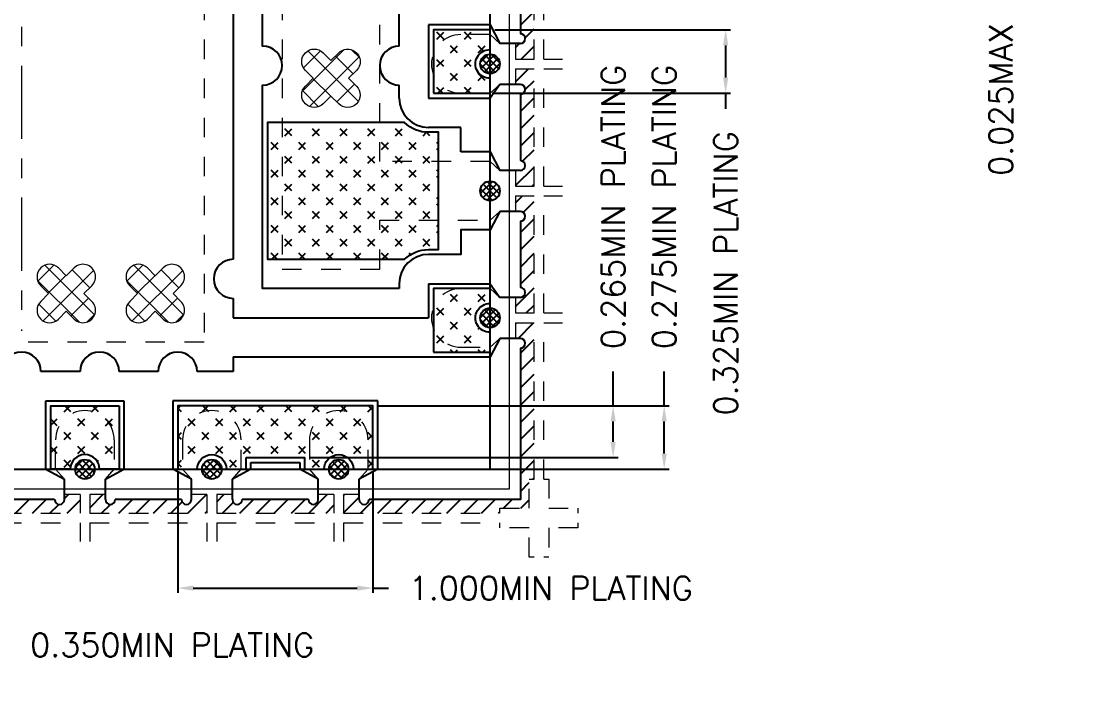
# Model space of a CAD drawing. Extents: x 2788.3 to 2798.8, y -68.6 to -55.6.
# Drawn here: x 2793.29 to 2798.79, y -63.52 to -60.02 of the extents above; entities that cross this region are included whole.
import ezdxf

# ---------------------------------------------------------------- set-up
doc = ezdxf.new("R2010")
doc.units = 0
doc.header["$LTSCALE"] = 5
doc.header["$MEASUREMENT"] = 0
doc.header["$PDMODE"] = 3
for name, pattern in [('CENTER', [2, 1.25, -0.25, 0.25, -0.25]), ('HIDDEN', [0.375, 0.25, -0.125]), ('HIDDEN2', [4.7625, 3.175, -1.5875])]:
    doc.linetypes.add(name, pattern=pattern)
doc.layers.get('0').update_dxf_attribs({"linetype": 'CONTINUOUS'})
doc.layers.get('Defpoints').update_dxf_attribs({"linetype": 'CONTINUOUS'})
for name, color, linetype in [('1D', 4, 'CONTINUOUS'), ('DIM', 4, 'CONTINUOUS'), ('ETCH', 4, 'CONTINUOUS'), ('PKG', 2, 'CONTINUOUS'), ('PLATING', 3, 'CONTINUOUS'), ('TOP-Half-E', 6, 'CONTINUOUS'), ('中心线', 1, 'CENTER')]:
    doc.layers.add(name, color=color, linetype=linetype)
doc.styles.get("Standard").update_dxf_attribs({"font": 'romans.shx', "bigfont": 'bigfont.shx'})
doc.dimstyles.new('ISO-25', dxfattribs={"dimtxt": 0.13, "dimasz": 0.12, "dimexe": 0.025, "dimexo": 0.025, "dimgap": 0.025, "dimtad": 1, "dimdsep": 46, "dimtxsty": 'STANDARD', "dimcen": 2.5, "dimadec": 0, "dimazin": 0, "dimtfac": 1, "dimtmove": 0, "dimatfit": 3, "dimfxl": 1, "dimtfill": 1, "dimarcsym": 0})
pattern_1 = [(45, (2620.6237, -39.60072), (-0.07071068, 0.07071068), [0.05, -0.05]), (135, (2620.65905, -39.60072), (-0.07071068, -0.07071068), [0.05, -0.05])]

# ---------------------------------------------------------------- blocks, each defined once
blk = doc.blocks.new('*D12')
at = {"layer": 'Defpoints', "color": 0, "transparency": 16777216}
for p in [(2793.2934, -59.9095), (2791.1584, -61.1845), (2791.1584, -63.1588)]:
    blk.add_point(p, dxfattribs=at)
at = {"layer": 'DIM', "color": 0, "lineweight": -2, "transparency": 16777216}
blk.add_line((2791.1584, -61.2095), (2791.1584, -63.1588), dxfattribs=at)
at = {"layer": 'DIM', "color": 0, "lineweight": 0, "transparency": 16777216, "insert": (2791.1584, -63.7781), "char_height": 0.12, "attachment_point": 5, "rotation": 90, "bg_fill": 3, "box_fill_scale": 1.25, "bg_fill_color": 257, "bg_fill_transparency": 0}
blk.add_mtext('\\A1;2.135%%p0.025\\P\\Fromans.shx,bigfont.shx;PLATING LINE', dxfattribs=at)
blk = doc.blocks.new('*D15')
at = {"layer": 'Defpoints', "color": 0, "transparency": 16777216}
for p in [(2794.0934, -62.2944), (2795.0934, -62.2944), (2795.0934, -62.918)]:
    blk.add_point(p, dxfattribs=at)
at = {"layer": 'DIM', "color": 0, "lineweight": -2, "transparency": 16777216}
for p, q in [((2794.0934, -62.3194), (2794.0934, -62.943)), ((2795.0934, -62.3194), (2795.0934, -62.943)), ((2794.1734, -62.918), (2795.0134, -62.918)), ((2795.0934, -62.918), (2795.1734, -62.918))]:
    blk.add_line(p, q, dxfattribs=at)
at = {"layer": 'DIM', "color": 0, "transparency": 16777216}
for points in [[(2794.1734, -62.9047), (2794.1734, -62.9314), (2794.0934, -62.918)], [(2795.0134, -62.9314), (2795.0134, -62.9047), (2795.0934, -62.918)]]:
    blk.add_solid(points, dxfattribs=at)
at = {"layer": 'DIM', "color": 0, "lineweight": 0, "transparency": 16777216, "insert": (2796.0041, -62.918), "char_height": 0.12, "attachment_point": 5, "bg_fill": 3, "box_fill_scale": 1.25, "bg_fill_color": 257, "bg_fill_transparency": 0}
blk.add_mtext('1.000MIN PLATING', dxfattribs=at)
blk = doc.blocks.new('*D16')
at = {"layer": 'Defpoints', "color": 0, "transparency": 16777216}
for p in [(2795.0934, -61.9845), (2796.585, -61.9845), (2795.0934, -62.3095)]:
    blk.add_point(p, dxfattribs=at)
at = {"layer": 'DIM', "color": 0, "lineweight": -2, "transparency": 16777216}
for p, q in [((2796.585, -61.9845), (2796.585, -61.8094)), ((2795.1184, -61.9845), (2796.61, -61.9845)), ((2796.585, -62.2295), (2796.585, -62.0645)), ((2795.1184, -62.3095), (2796.61, -62.3095))]:
    blk.add_line(p, q, dxfattribs=at)
at = {"layer": 'DIM', "color": 0, "transparency": 16777216}
for points in [[(2796.5983, -62.0645), (2796.5717, -62.0645), (2796.585, -61.9845)], [(2796.5717, -62.2295), (2796.5983, -62.2295), (2796.585, -62.3095)]]:
    blk.add_solid(points, dxfattribs=at)
at = {"layer": 'DIM', "color": 0, "lineweight": 0, "transparency": 16777216, "insert": (2796.585, -60.9673), "char_height": 0.12, "attachment_point": 5, "rotation": 90, "bg_fill": 3, "box_fill_scale": 1.25, "bg_fill_color": 257, "bg_fill_transparency": 0}
blk.add_mtext('0.275MIN PLATING', dxfattribs=at)
blk = doc.blocks.new('*D17')
at = {"layer": 'Defpoints', "color": 0, "transparency": 16777216}
for p in [(2795.0934, -61.9845), (2796.3235, -61.9845), (2794.7434, -62.2495)]:
    blk.add_point(p, dxfattribs=at)
at = {"layer": 'DIM', "color": 0, "lineweight": -2, "transparency": 16777216}
for p, q in [((2796.3235, -61.9845), (2796.3235, -61.8087)), ((2795.1184, -61.9845), (2796.3485, -61.9845)), ((2796.3235, -62.1695), (2796.3235, -62.0645)), ((2794.7684, -62.2495), (2796.3485, -62.2495))]:
    blk.add_line(p, q, dxfattribs=at)
at = {"layer": 'DIM', "color": 0, "transparency": 16777216}
for points in [[(2796.3369, -62.0645), (2796.3102, -62.0645), (2796.3235, -61.9845)], [(2796.3102, -62.1695), (2796.3369, -62.1695), (2796.3235, -62.2495)]]:
    blk.add_solid(points, dxfattribs=at)
at = {"layer": 'DIM', "color": 0, "lineweight": 0, "transparency": 16777216, "insert": (2796.3235, -60.9665), "char_height": 0.12, "attachment_point": 5, "rotation": 90, "bg_fill": 3, "box_fill_scale": 1.25, "bg_fill_color": 257, "bg_fill_transparency": 0}
blk.add_mtext('0.265MIN PLATING', dxfattribs=at)
blk = doc.blocks.new('*D18')
at = {"layer": 'Defpoints', "color": 0, "transparency": 16777216}
for p in [(2792.7934, -62.2944), (2793.1434, -62.3095), (2793.1434, -63.2092)]:
    blk.add_point(p, dxfattribs=at)
at = {"layer": 'DIM', "color": 0, "lineweight": -2, "transparency": 16777216}
for p, q in [((2792.7934, -62.3194), (2792.7934, -63.2342)), ((2793.1434, -62.3345), (2793.1434, -63.2342)), ((2792.8734, -63.2092), (2793.0634, -63.2092)), ((2793.1434, -63.2092), (2793.2234, -63.2092))]:
    blk.add_line(p, q, dxfattribs=at)
at = {"layer": 'DIM', "color": 0, "transparency": 16777216}
for points in [[(2792.8734, -63.1959), (2792.8734, -63.2225), (2792.7934, -63.2092)], [(2793.0634, -63.2225), (2793.0634, -63.1959), (2793.1434, -63.2092)]]:
    blk.add_solid(points, dxfattribs=at)
at = {"layer": 'DIM', "color": 0, "lineweight": 0, "transparency": 16777216, "insert": (2794.0656, -63.2092), "char_height": 0.12, "attachment_point": 5, "bg_fill": 3, "box_fill_scale": 1.25, "bg_fill_color": 257, "bg_fill_transparency": 0}
blk.add_mtext('0.350MIN PLATING', dxfattribs=at)
blk = doc.blocks.new('*D23')
at = {"layer": 'Defpoints', "color": 0, "transparency": 16777216}
for p in [(2795.6934, -60.0595), (2795.6783, -60.3845), (2796.8998, -60.3845)]:
    blk.add_point(p, dxfattribs=at)
at = {"layer": 'DIM', "color": 0, "lineweight": -2, "transparency": 16777216}
for p, q in [((2795.7184, -60.0595), (2796.9248, -60.0595)), ((2796.8998, -60.1395), (2796.8998, -60.3045)), ((2795.7033, -60.3845), (2796.9248, -60.3845)), ((2796.8998, -60.3845), (2796.8998, -60.4645))]:
    blk.add_line(p, q, dxfattribs=at)
at = {"layer": 'DIM', "color": 0, "transparency": 16777216}
for points in [[(2796.9132, -60.1395), (2796.8865, -60.1395), (2796.8998, -60.0595)], [(2796.8865, -60.3045), (2796.9132, -60.3045), (2796.8998, -60.3845)]]:
    blk.add_solid(points, dxfattribs=at)
at = {"layer": 'DIM', "color": 0, "lineweight": 0, "transparency": 16777216, "insert": (2796.8998, -61.3066), "char_height": 0.12, "attachment_point": 5, "rotation": 90, "bg_fill": 3, "box_fill_scale": 1.25, "bg_fill_color": 257, "bg_fill_transparency": 0}
blk.add_mtext('0.325MIN PLATING', dxfattribs=at)
blk = doc.blocks.new('*D25')
at = {"layer": 'Defpoints', "color": 0, "transparency": 16777216}
for p in [(2795.0155, -57.8345), (2795.0263, -57.8595), (2798.3094, -57.8595)]:
    blk.add_point(p, dxfattribs=at)
at = {"layer": 'DIM', "color": 0, "lineweight": -2, "transparency": 16777216}
for p, q in [((2798.3094, -57.7545), (2798.3094, -57.6745)), ((2795.0405, -57.8345), (2798.3344, -57.8345)), ((2795.0513, -57.8595), (2798.3344, -57.8595)), ((2798.3094, -57.8345), (2798.3094, -57.8595)), ((2798.3094, -57.9395), (2798.3094, -58.0195))]:
    blk.add_line(p, q, dxfattribs=at)
at = {"layer": 'DIM', "color": 0, "transparency": 16777216}
for points in [[(2798.2961, -57.7545), (2798.3228, -57.7545), (2798.3094, -57.8345)], [(2798.3228, -57.9395), (2798.2961, -57.9395), (2798.3094, -57.8595)]]:
    blk.add_solid(points, dxfattribs=at)
at = {"layer": 'DIM', "color": 0, "lineweight": 0, "transparency": 16777216, "insert": (2798.3094, -59.5273), "char_height": 0.12, "attachment_point": 5, "rotation": 90, "bg_fill": 3, "box_fill_scale": 1.25, "bg_fill_color": 257, "bg_fill_transparency": 0}
blk.add_mtext('0.025MAX LACK AG IS ALLOWED', dxfattribs=at)

msp = doc.modelspace()

# ---------------------------------------------------------------- hatches: boundary and pattern name
at = {"layer": 'ETCH'}
h = msp.add_hatch(dxfattribs=at)
h.set_pattern_fill('ANSI31', color=256, scale=0.5, angle=180)
h.set_pattern_definition([(225, (164.17485, -96.09795), (0.0441941738, -0.0441941738), [])])
h.paths.add_polyline_path([(2790.6684, -58.2595), (2790.6684, -57.4595), (2790.6934, -57.4595), (2790.6934, -57.3095), (2790.8434, -57.3095), (2790.8434, -57.2845), (2791.6434, -57.2845), (2791.6434, -57.3795), (2791.5634, -57.3795), (2791.5634, -57.3545, 1), (2791.5134, -57.3545), (2791.1734, -57.3545), (2791.1734, -57.4095), (2790.9734, -57.4095), (2790.9734, -57.3545), (2790.7384, -57.3545), (2790.7384, -57.5895), (2790.7934, -57.5895), (2790.7934, -57.7895), (2790.7384, -57.7895), (2790.7384, -58.1295, 1), (2790.7384, -58.1795), (2790.7634, -58.1795), (2790.7634, -58.2595)])
h.paths.add_polyline_path([(2794.9434, -57.2845), (2795.7434, -57.2845), (2795.7434, -57.3095), (2795.8934, -57.3095), (2795.8934, -57.4595), (2795.9184, -57.4595), (2795.9184, -58.2595), (2795.8234, -58.2595), (2795.8234, -58.1795), (2795.8484, -58.1795, 1), (2795.8484, -58.1295), (2795.8484, -57.7895), (2795.7934, -57.7895), (2795.7934, -57.5895), (2795.8484, -57.5895), (2795.8484, -57.3545), (2795.6134, -57.3545), (2795.6134, -57.4095), (2795.4134, -57.4095), (2795.4134, -57.3545), (2795.0734, -57.3545, 1), (2795.0234, -57.3545), (2795.0234, -57.3795), (2794.9434, -57.3795)])
h.paths.add_polyline_path([(2794.9434, -62.4395), (2794.9434, -62.5345), (2795.7434, -62.5345), (2795.7434, -62.5095), (2795.8934, -62.5095), (2795.8934, -62.3595), (2795.9184, -62.3595), (2795.9184, -61.5595), (2795.8234, -61.5595), (2795.8234, -61.6395), (2795.8484, -61.6395, -1), (2795.8484, -61.6895), (2795.8484, -62.4645), (2795.0734, -62.4645, -1), (2795.0234, -62.4645), (2795.0234, -62.4395)])
h.paths.add_polyline_path([(2790.6684, -62.3595), (2790.6684, -61.5595), (2790.7634, -61.5595), (2790.7634, -61.6395), (2790.7384, -61.6395, 1), (2790.7384, -61.6895), (2790.7384, -62.4645), (2791.5134, -62.4645, 1), (2791.5634, -62.4645), (2791.5634, -62.4395), (2791.6434, -62.4395), (2791.6434, -62.5345), (2790.8434, -62.5345), (2790.8434, -62.5095), (2790.6934, -62.5095), (2790.6934, -62.3595)])
h.paths.add_polyline_path([(2791.6934, -57.2845), (2791.6934, -57.3795), (2791.7734, -57.3795), (2791.7734, -57.3545, -1), (2791.8234, -57.3545), (2792.1634, -57.3545, -1), (2792.2134, -57.3545), (2792.2134, -57.3795), (2792.2934, -57.3795), (2792.2934, -57.2845)])
h.paths.add_polyline_path([(2792.3434, -57.2845), (2792.3434, -57.3795), (2792.4234, -57.3795), (2792.4234, -57.3545, -1), (2792.4734, -57.3545), (2792.8134, -57.3545, -1), (2792.8634, -57.3545), (2792.8634, -57.3795), (2792.9434, -57.3795), (2792.9434, -57.2845)])
h.paths.add_polyline_path([(2792.9934, -57.2845), (2792.9934, -57.3795), (2793.0734, -57.3795), (2793.0734, -57.3545, -1), (2793.1234, -57.3545), (2793.4634, -57.3545, -1), (2793.5134, -57.3545), (2793.5134, -57.3795), (2793.5934, -57.3795), (2793.5934, -57.2845)])
h.paths.add_polyline_path([(2794.2934, -57.2845), (2794.2934, -57.3795), (2794.3734, -57.3795), (2794.3734, -57.3545, -1), (2794.4234, -57.3545), (2794.7634, -57.3545, -1), (2794.8134, -57.3545), (2794.8134, -57.3795), (2794.8934, -57.3795), (2794.8934, -57.2845)])
h.paths.add_polyline_path([(2795.8484, -58.3895, -1), (2795.8484, -58.4395), (2795.8484, -58.7795, -1), (2795.8484, -58.8295), (2795.8234, -58.8295), (2795.8234, -58.9095), (2795.9184, -58.9095), (2795.9184, -58.3095), (2795.8234, -58.3095), (2795.8234, -58.3895)])
h.paths.add_polyline_path([(2795.8484, -59.6895, -1), (2795.8484, -59.7395), (2795.8484, -60.0795, -1), (2795.8484, -60.1295), (2795.8234, -60.1295), (2795.8234, -60.2095), (2795.9184, -60.2095), (2795.9184, -59.6095), (2795.8234, -59.6095), (2795.8234, -59.6895)])
h.paths.add_polyline_path([(2795.8484, -60.9895, -1), (2795.8484, -61.0395), (2795.8484, -61.3795, -1), (2795.8484, -61.4295), (2795.8234, -61.4295), (2795.8234, -61.5095), (2795.9184, -61.5095), (2795.9184, -60.9095), (2795.8234, -60.9095), (2795.8234, -60.9895)])
h.paths.add_polyline_path([(2794.2934, -62.4395), (2794.2934, -62.5345), (2794.8934, -62.5345), (2794.8934, -62.4395), (2794.8134, -62.4395), (2794.8134, -62.4645, -1), (2794.7634, -62.4645), (2794.4234, -62.4645, -1), (2794.3734, -62.4645), (2794.3734, -62.4395)])
h.paths.add_polyline_path([(2792.9934, -62.4395), (2792.9934, -62.5345), (2793.5934, -62.5345), (2793.5934, -62.4395), (2793.5134, -62.4395), (2793.5134, -62.4645, -1), (2793.4634, -62.4645), (2793.1234, -62.4645, -1), (2793.0734, -62.4645), (2793.0734, -62.4395)])
h.paths.add_polyline_path([(2791.6934, -62.4395), (2791.6934, -62.5345), (2792.2934, -62.5345), (2792.2934, -62.4395), (2792.2134, -62.4395), (2792.2134, -62.4645, -1), (2792.1634, -62.4645), (2791.8234, -62.4645, -1), (2791.7734, -62.4645), (2791.7734, -62.4395)])
h.paths.add_polyline_path([(2790.6684, -61.5095), (2790.6684, -60.9095), (2790.7634, -60.9095), (2790.7634, -60.9895), (2790.7384, -60.9895, 1), (2790.7384, -61.0395), (2790.7384, -61.3795, 1), (2790.7384, -61.4295), (2790.7634, -61.4295), (2790.7634, -61.5095)])
h.paths.add_polyline_path([(2793.6434, -57.2845), (2793.6434, -57.3795), (2793.7234, -57.3795), (2793.7234, -57.3545, -1), (2793.7734, -57.3545), (2794.1134, -57.3545, -1), (2794.1634, -57.3545), (2794.1634, -57.3795), (2794.2434, -57.3795), (2794.2434, -57.2845)])
h.paths.add_polyline_path([(2795.8484, -59.0395, -1), (2795.8484, -59.0895), (2795.8484, -59.4295, -1), (2795.8484, -59.4795), (2795.8234, -59.4795), (2795.8234, -59.5595), (2795.9184, -59.5595), (2795.9184, -58.9595), (2795.8234, -58.9595), (2795.8234, -59.0395)])
h.paths.add_polyline_path([(2795.8484, -60.3395, -1), (2795.8484, -60.3895), (2795.8484, -60.7295, -1), (2795.8484, -60.7795), (2795.8234, -60.7795), (2795.8234, -60.8595), (2795.9184, -60.8595), (2795.9184, -60.2595), (2795.8234, -60.2595), (2795.8234, -60.3395)])
h.paths.add_polyline_path([(2793.6434, -62.4395), (2793.6434, -62.5345), (2794.2434, -62.5345), (2794.2434, -62.4395), (2794.1634, -62.4395), (2794.1634, -62.4645, -1), (2794.1134, -62.4645), (2793.7734, -62.4645, -1), (2793.7234, -62.4645), (2793.7234, -62.4395)])
h.paths.add_polyline_path([(2792.3434, -62.4395), (2792.3434, -62.5345), (2792.9434, -62.5345), (2792.9434, -62.4395), (2792.8634, -62.4395), (2792.8634, -62.4645, -1), (2792.8134, -62.4645), (2792.4734, -62.4645, -1), (2792.4234, -62.4645), (2792.4234, -62.4395)])
h.paths.add_polyline_path([(2790.6684, -60.8595), (2790.6684, -60.2595), (2790.7634, -60.2595), (2790.7634, -60.3395), (2790.7384, -60.3395, 1), (2790.7384, -60.3895), (2790.7384, -60.7295, 1), (2790.7384, -60.7795), (2790.7634, -60.7795), (2790.7634, -60.8595)])
h.paths.add_polyline_path([(2790.6684, -60.2095), (2790.6684, -59.6095), (2790.7634, -59.6095), (2790.7634, -59.6895), (2790.7384, -59.6895, 1), (2790.7384, -59.7395), (2790.7384, -60.0795, 1), (2790.7384, -60.1295), (2790.7634, -60.1295), (2790.7634, -60.2095)])
h.paths.add_polyline_path([(2790.6684, -59.5595), (2790.6684, -58.9595), (2790.7634, -58.9595), (2790.7634, -59.0395), (2790.7384, -59.0395, 1), (2790.7384, -59.0895), (2790.7384, -59.4295, 1), (2790.7384, -59.4795), (2790.7634, -59.4795), (2790.7634, -59.5595)])
h.paths.add_polyline_path([(2790.6684, -58.9095), (2790.6684, -58.3095), (2790.7634, -58.3095), (2790.7634, -58.3895), (2790.7384, -58.3895, 1), (2790.7384, -58.4395), (2790.7384, -58.7795, 1), (2790.7384, -58.8295), (2790.7634, -58.8295), (2790.7634, -58.9095)])
at = {"layer": 'PLATING', "lineweight": -3}
h = msp.add_hatch(dxfattribs=at)
h.set_pattern_fill('CROSS', color=3, scale=0.1)
h.set_pattern_definition(pattern_1)
h.paths.add_polyline_path([(2794.0934, -61.9845), (2794.0934, -62.3095), (2794.1949, -62.3095, -1.020052), (2794.3419, -62.3095), (2794.4434, -62.3095), (2794.4434, -62.2495), (2794.7434, -62.2495), (2794.7426, -62.3095), (2794.8442, -62.3095, -1.014677), (2794.9919, -62.3095), (2795.0934, -62.3095), (2795.0934, -61.9845)])
h.paths.add_polyline_path([(2791.4926, -62.3095), (2791.4934, -61.9845), (2792.4934, -61.9845), (2792.4934, -62.3095), (2792.3919, -62.3095, 1.020052), (2792.2449, -62.3095), (2792.1434, -62.3095), (2792.1434, -62.2495), (2791.8434, -62.2495), (2791.8434, -62.3095), (2791.7419, -62.3095, 1.015231), (2791.5942, -62.3095)])
h.paths.add_polyline_path([(2795.4034, -58.7595), (2795.4034, -59.7595), (2795.6934, -59.7595), (2795.6934, -59.6579, -1.020052), (2795.6934, -59.511), (2795.6934, -59.4095), (2795.6334, -59.4095), (2795.6334, -59.1095), (2795.6934, -59.1095), (2795.6934, -59.0079, -1.020052), (2795.6934, -58.861), (2795.6934, -58.7595)])
h.paths.add_polyline_path([(2790.8934, -59.511, -1.020052), (2790.8934, -59.6579), (2790.8934, -59.7595), (2790.9534, -59.7595), (2790.9534, -60.0595), (2790.8934, -60.0595), (2790.8934, -60.161, -1.020052), (2790.8934, -60.3079), (2790.8934, -60.3845), (2791.1834, -60.3845), (2791.1834, -59.4095), (2790.8934, -59.4095)])
h.paths.add_polyline_path([(2791.4934, -57.5095), (2791.4934, -57.7517), (2791.5714, -57.8345), (2791.8434, -57.8345), (2791.8434, -57.5095), (2791.7419, -57.5095, -1.020052), (2791.5949, -57.5095)])
h.paths.add_polyline_path([(2792.1434, -57.5095), (2792.1434, -57.8345), (2792.4934, -57.8345), (2792.4934, -57.5095), (2792.3919, -57.5095, -1.020052), (2792.2449, -57.5095)])
h.paths.add_polyline_path([(2794.7434, -57.8345), (2794.7434, -57.5095), (2794.8449, -57.5095, 1.020052), (2794.9919, -57.5095), (2795.0934, -57.5095), (2795.0934, -57.7517), (2795.0155, -57.8345)])
h.paths.add_polyline_path([(2792.7934, -57.5095), (2792.7934, -57.8345), (2793.1434, -57.8345), (2793.1434, -57.5095), (2793.0419, -57.5095, -1.020052), (2792.8949, -57.5095)])
h.paths.add_polyline_path([(2793.4434, -57.5095), (2793.4434, -57.8345), (2793.7934, -57.8345), (2793.7934, -57.5095), (2793.6919, -57.5095, -1.020052), (2793.5449, -57.5095)])
h.paths.add_polyline_path([(2794.0934, -57.5095), (2794.0934, -57.8345), (2794.4434, -57.8345), (2794.4434, -57.5095), (2794.3419, -57.5095, -1.020052), (2794.1949, -57.5095)])
h.paths.add_polyline_path([(2793.4426, -62.3095), (2793.4434, -61.9845), (2793.7934, -61.9845), (2793.7942, -62.3095), (2793.6926, -62.3095, 1.009905), (2793.5442, -62.3095)])
h.paths.add_polyline_path([(2792.7926, -62.3095), (2792.7934, -61.9845), (2793.1434, -61.9845), (2793.1434, -62.3095), (2793.0419, -62.3095, 1.014677), (2792.8942, -62.3095)])
h.paths.add_polyline_path([(2795.4034, -58.2248), (2795.4034, -58.4595), (2795.6934, -58.4595), (2795.6934, -58.3579, -1.020052), (2795.6934, -58.211), (2795.6934, -58.1095), (2795.512, -58.1095)])
h.paths.add_polyline_path([(2790.8934, -58.861, -1.020052), (2790.8934, -59.0079), (2790.8934, -59.1095), (2791.1834, -59.1095), (2791.1834, -58.7595), (2790.8934, -58.7595)])
h.paths.add_polyline_path([(2790.8934, -58.211, -1.020052), (2790.8934, -58.3579), (2790.8934, -58.4595), (2791.1834, -58.4595), (2791.1834, -58.2248), (2791.0748, -58.1095), (2790.8934, -58.1095)])
h.paths.add_polyline_path([(2795.4034, -61.3845), (2795.4034, -61.7095), (2795.6934, -61.7095), (2795.6934, -61.6079, -1.020052), (2795.6934, -61.461), (2795.6934, -61.3845)])
h.paths.add_polyline_path([(2795.4034, -60.0595), (2795.4034, -60.3845), (2795.6934, -60.3845), (2795.6934, -60.3079, -1.020052), (2795.6934, -60.161), (2795.6934, -60.0595)])
h.paths.add_polyline_path([(2790.8934, -61.461, -1.020052), (2790.8934, -61.6079), (2790.8934, -61.7095), (2791.1834, -61.7095), (2791.1834, -61.3845), (2790.8934, -61.3845)])
h = msp.add_hatch(dxfattribs=at)
h.set_pattern_fill('CROSS', color=3, scale=0.1)
h.set_pattern_definition(pattern_1)
h.paths.add_polyline_path([(2794.5534, -60.5345), (2794.5534, -61.2345), (2795.2559, -61.2345, -0.196262), (2795.3784, -61.1845), (2795.4284, -61.1845), (2795.4284, -60.5845), (2795.3784, -60.5845, -0.196262), (2795.2559, -60.5345)])
h.paths.add_polyline_path([(2791.1584, -61.1845), (2791.1584, -60.5845), (2791.2084, -60.5845, 0.196262), (2791.3309, -60.5345), (2792.0334, -60.5345), (2792.0334, -61.2345), (2791.3309, -61.2345, 0.196262), (2791.2084, -61.1845)])
h.paths.add_polyline_path([(2791.3834, -60.0815), (2791.3834, -59.1815), (2792.0334, -59.1815), (2792.0334, -60.0815)])
h.paths.add_polyline_path([(2794.5534, -58.6511), (2794.5534, -59.5511), (2795.2034, -59.5511), (2795.2034, -58.6511)])
at = {"layer": 'TOP-Half-E', "lineweight": -3}
h = msp.add_hatch(dxfattribs=at)
h.set_pattern_fill('ANSI37', color=6, scale=0.2)
h.set_pattern_definition([(45, (2627.577047, -39.60072), (-0.0176776695, 0.0176776695), []), (135, (2627.577047, -39.60072), (-0.0176776695, -0.0176776695), [])])
h.paths.add_polyline_path([(2791.7184, -57.5095, 1), (2791.6184, -57.5095, 1)])
h.paths.add_polyline_path([(2793.6684, -57.5095, 1), (2793.5684, -57.5095, 1)])
h.paths.add_polyline_path([(2795.7434, -58.2845, 1), (2795.6434, -58.2845, 1)])
h.paths.add_polyline_path([(2793.6684, -57.9595, 1), (2793.5684, -57.9595, 1)])
h.paths.add_polyline_path([(2794.9684, -57.5095, 1), (2794.8684, -57.5095, 1)])
h.paths.add_polyline_path([(2790.9434, -61.5345, 1), (2790.8434, -61.5345, 1)])
h.paths.add_polyline_path([(2792.3684, -57.5095, 1), (2792.2684, -57.5095, 1)])
h.paths.add_polyline_path([(2794.9684, -62.3095, 1), (2794.8684, -62.3095, 1)])
h.paths.add_polyline_path([(2793.6684, -62.3095, 1), (2793.5684, -62.3095, 1)])
h.paths.add_polyline_path([(2792.3684, -62.3095, 1), (2792.2684, -62.3095, 1)])
h.paths.add_polyline_path([(2793.0184, -57.5095, 1), (2792.9184, -57.5095, 1)])
h.paths.add_polyline_path([(2795.7434, -58.9345, 1), (2795.6434, -58.9345, 1)])
h.paths.add_polyline_path([(2793.0184, -62.3095, 1), (2792.9184, -62.3095, 1)])
h.paths.add_polyline_path([(2795.7434, -60.8845, 1), (2795.6434, -60.8845, 1)])
h.paths.add_polyline_path([(2795.7434, -59.5845, 1), (2795.6434, -59.5845, 1)])
h.paths.add_polyline_path([(2791.7184, -62.3095, 1), (2791.6184, -62.3095, 1)])
h.paths.add_polyline_path([(2795.7434, -61.5345, 1), (2795.6434, -61.5345, 1)])
h.paths.add_polyline_path([(2790.9434, -60.2345, 1), (2790.8434, -60.2345, 1)])
h.paths.add_polyline_path([(2794.3184, -57.5095, 1), (2794.2184, -57.5095, 1)])
h.paths.add_polyline_path([(2794.3184, -62.3095, 1), (2794.2184, -62.3095, 1)])
h.paths.add_polyline_path([(2790.9434, -60.8845, 1), (2790.8434, -60.8845, 1)])
h.paths.add_polyline_path([(2790.9434, -58.9345, 1), (2790.8434, -58.9345, 1)])
h.paths.add_polyline_path([(2795.7434, -60.2345, 1), (2795.6434, -60.2345, 1)])
h.paths.add_polyline_path([(2790.9434, -59.5845, 1), (2790.8434, -59.5845, 1)])
h.paths.add_polyline_path([(2790.9434, -58.2845, 1), (2790.8434, -58.2845, 1)])
at = {"layer": 'TOP-Half-E', "lineweight": 5}
h = msp.add_hatch(dxfattribs=at)
h.set_pattern_fill('ANSI37', color=256, scale=0.02565, angle=180)
h.set_pattern_definition([(225, (5349.87782, 1319.44318), (0.0575858924, -0.0575858924), []), (315, (5349.87782, 1319.44318), (0.0575858924, 0.0575858924), [])])
h.paths.add_polyline_path([(2794.7877, -60.308), (2794.7476, -60.2678, -1), (2794.8383, -60.1771), (2794.8784, -60.2173), (2794.9186, -60.1771, -1), (2795.0093, -60.2678), (2794.9691, -60.308), (2795.0093, -60.3481, -1), (2794.9186, -60.4388), (2794.8784, -60.3987), (2794.8383, -60.4388, -1), (2794.7476, -60.3481)])
h = msp.add_hatch(dxfattribs=at)
h.set_pattern_fill('ANSI37', color=256, scale=0.02565, angle=180)
h.set_pattern_definition([(135, (5348.522195, -1441.16098), (0.0575858924, 0.0575858924), []), (45, (5348.522195, -1441.16098), (0.0575858924, -0.0575858924), [])])
h.paths.add_polyline_path([(2793.4321, -61.4098), (2793.3919, -61.45, 1), (2793.4826, -61.5407), (2793.5228, -61.5005), (2793.5629, -61.5407, 1), (2793.6536, -61.45), (2793.6135, -61.4098), (2793.6536, -61.3697, 1), (2793.5629, -61.279), (2793.5228, -61.3192), (2793.4826, -61.279, 1), (2793.3919, -61.3697)])
h = msp.add_hatch(dxfattribs=at)
h.set_pattern_fill('ANSI37', color=256, scale=0.02565, angle=180)
h.set_pattern_definition([(135, (5348.978195, -1441.16098), (0.0575858924, 0.0575858924), []), (45, (5348.978195, -1441.16098), (0.0575858924, -0.0575858924), [])])
h.paths.add_polyline_path([(2793.8881, -61.4098), (2793.8479, -61.45, 1), (2793.9386, -61.5407), (2793.9788, -61.5005), (2794.0189, -61.5407, 1), (2794.1096, -61.45), (2794.0695, -61.4098), (2794.1096, -61.3697, 1), (2794.0189, -61.279), (2793.9788, -61.3192), (2793.9386, -61.279, 1), (2793.8479, -61.3697)])

# ---------------------------------------------------------------- linework, layer by layer
for p, q in [((2794.3784, -58.5095), (2794.3784, -61.2345)), ((2795.2284, -60.1428), (2795.2284, -59.9428)), ((2795.6934, -60.0345), (2795.3784, -60.0345)), ((2795.3784, -60.0345), (2795.3784, -60.4095)), ((2795.6934, -60.0345), (2795.7434, -60.1295)), ((2795.8484, -60.1295), (2795.7434, -60.1295)), ((2795.8484, -60.1295), (2795.7434, -60.1295)), ((2795.7434, -60.3395), (2795.6934, -60.4095)), ((2795.8484, -60.3395), (2795.7434, -60.3395)), ((2795.8484, -60.3395), (2795.7434, -60.3395)), ((2795.2284, -60.4095), (2795.2284, -60.3428)), ((2795.3784, -60.4095), (2795.6934, -60.4095)), ((2795.5434, -60.5595), (2795.3784, -60.5595)), ((2795.5434, -60.6845), (2795.5434, -60.5595)), ((2795.6934, -60.6845), (2795.5434, -60.6845)), ((2795.6934, -60.6845), (2795.7434, -60.7795)), ((2795.8484, -60.7795), (2795.7434, -60.7795)), ((2795.8484, -60.7795), (2795.7434, -60.7795)), ((2795.7434, -60.9895), (2795.6934, -61.0845)), ((2795.8484, -60.9895), (2795.7434, -60.9895)), ((2795.8484, -60.9895), (2795.7434, -60.9895)), ((2795.2284, -61.3595), (2795.2284, -61.3845)), ((2795.3784, -61.3595), (2795.6934, -61.3595)), ((2795.3784, -61.3595), (2795.3784, -61.5345)), ((2795.6934, -61.3595), (2795.7434, -61.4295)), ((2794.3784, -61.4345), (2794.3784, -61.5345)), ((2795.8484, -61.4295), (2795.7434, -61.4295)), ((2795.8484, -61.4295), (2795.7434, -61.4295)), ((2795.7434, -61.6395), (2795.6934, -61.7345)), ((2795.8484, -61.6395), (2795.7434, -61.6395)), ((2795.8484, -61.6395), (2795.7434, -61.6395)), ((2794.3784, -61.7345), (2795.6934, -61.7345)), ((2794.3784, -61.7345), (2794.3784, -61.8095)), ((2793.4184, -62.3095), (2793.4184, -61.9595)), ((2793.4184, -61.9595), (2793.8184, -61.9595)), ((2793.8184, -61.9595), (2793.8184, -62.3095)), ((2795.1184, -61.9595), (2794.0684, -61.9595)), ((2794.0684, -61.9595), (2794.0684, -62.3095)), ((2795.1184, -62.3095), (2795.1184, -61.9595)), ((2793.4184, -62.3095), (2793.5134, -62.3595)), ((2793.7234, -62.3595), (2793.8184, -62.3095)), ((2794.1634, -62.3595), (2794.0684, -62.3095)), ((2794.4684, -62.3095), (2794.3734, -62.3595)), ((2794.4684, -62.3095), (2794.4684, -62.2745)), ((2794.7184, -62.2745), (2794.7184, -62.3095)), ((2794.8134, -62.3595), (2794.7184, -62.3095)), ((2795.1184, -62.3095), (2795.0234, -62.3595)), ((2793.5134, -62.4645), (2793.5134, -62.3595)), ((2793.5134, -62.4645), (2793.5134, -62.3595)), ((2793.7234, -62.4645), (2793.7234, -62.3595)), ((2793.7234, -62.4645), (2793.7234, -62.3595)), ((2794.1634, -62.4645), (2794.1634, -62.3595)), ((2794.1634, -62.4645), (2794.1634, -62.3595)), ((2794.3734, -62.4645), (2794.3734, -62.3595)), ((2794.3734, -62.4645), (2794.3734, -62.3595)), ((2794.8134, -62.4645), (2794.8134, -62.3595)), ((2794.8134, -62.4645), (2794.8134, -62.3595)), ((2795.0234, -62.4645), (2795.0234, -62.3595)), ((2795.0234, -62.4645), (2795.0234, -62.3595))]:
    msp.add_line(p, q)
msp.add_lwpolyline([(2795.2284, -61.3845), (2794.5284, -61.3845), (2794.5284, -60.3428, 1), (2794.5284, -60.1428), (2794.5284, -59.9428, 1), (2794.5284, -59.7428), (2794.5284, -58.4303, 1), (2794.5284, -58.2303)], format="xyb")
for points in [[(2795.8484, -59.7395), (2795.8484, -60.0795)], [(2795.8484, -60.3895), (2795.8484, -60.7295)], [(2795.8484, -61.0395), (2795.8484, -61.3795)], [(2795.6934, -61.0845), (2795.5434, -61.0845), (2795.5434, -61.2095), (2795.3784, -61.2095)], [(2794.3784, -61.5345), (2795.3784, -61.5345)], [(2795.8484, -61.6895), (2795.8484, -62.4645), (2795.0734, -62.4645)], [(2793.5934, -61.8095), (2793.3934, -61.8095)], [(2793.9934, -61.8095), (2793.7934, -61.8095)], [(2794.3784, -61.8095), (2794.1934, -61.8095)], [(2794.4684, -62.2745), (2794.7184, -62.2745)], [(2793.4634, -62.4645), (2793.1234, -62.4645)], [(2794.1134, -62.4645), (2793.7734, -62.4645)], [(2794.7634, -62.4645), (2794.4234, -62.4645)]]:
    msp.add_lwpolyline(points)
for centre in [(2795.6934, -60.2345), (2795.6934, -60.8845), (2795.6934, -61.5345), (2793.6184, -62.3095), (2794.2684, -62.3095), (2794.9184, -62.3095)]:
    msp.add_circle(centre, 0.05)
for centre, radius, start, end in [((2795.8484, -60.1045), 0.025, 270, 90), ((2795.2284, -60.2428), 0.1, 90, 270), ((2795.8484, -60.3645), 0.025, 270, 90), ((2795.3784, -60.4095), 0.15, 180, 270), ((2795.8484, -60.7545), 0.025, 270, 90), ((2795.8484, -61.0145), 0.025, 270, 90), ((2795.3784, -61.3595), 0.15, 90, 180), ((2794.3784, -61.3345), 0.1, 90, 270), ((2795.8484, -61.4045), 0.025, 270, 90), ((2795.8484, -61.6645), 0.025, 270, 90), ((2793.2934, -61.8095), 0.1, 0, 180), ((2793.6934, -61.8095), 0.1, 0, 180), ((2794.0934, -61.8095), 0.1, 0, 180), ((2793.4884, -62.4645), 0.025, 180, 360), ((2793.7484, -62.4645), 0.025, 180, 360), ((2794.1384, -62.4645), 0.025, 180, 360), ((2794.3984, -62.4645), 0.025, 180, 360), ((2794.7884, -62.4645), 0.025, 180, 360), ((2795.0484, -62.4645), 0.025, 180, 360)]:
    msp.add_arc(centre, radius, start, end)
at = {"layer": '1D', "linetype": 'HIDDEN2', "lineweight": 13, "ltscale": 0.005}
for p, q in [((2795.9184, -60.2095), (2795.9184, -59.6095)), ((2795.9684, -60.2095), (2795.9684, -59.6095)), ((2795.6934, -60.0845), (2795.5434, -60.0845)), ((2795.7434, -60.1295), (2795.6934, -60.0845)), ((2795.8234, -60.2095), (2795.9184, -60.2095)), ((2795.9684, -60.2095), (2796.0634, -60.2095)), ((2795.8234, -60.2595), (2795.9184, -60.2595)), ((2795.9184, -60.8595), (2795.9184, -60.2595)), ((2795.9684, -60.8595), (2795.9684, -60.2595)), ((2795.9684, -60.2595), (2796.0634, -60.2595)), ((2795.7434, -60.3395), (2795.6934, -60.3845)), ((2795.5434, -60.3845), (2795.6934, -60.3845)), ((2795.6934, -60.7345), (2795.1284, -60.7345)), ((2795.7434, -60.7795), (2795.6934, -60.7345)), ((2795.8234, -60.8595), (2795.9184, -60.8595)), ((2795.9684, -60.8595), (2796.0634, -60.8595)), ((2795.8234, -60.9095), (2795.9184, -60.9095)), ((2795.9184, -61.5095), (2795.9184, -60.9095)), ((2795.9684, -61.5095), (2795.9684, -60.9095)), ((2795.9684, -60.9095), (2796.0634, -60.9095)), ((2795.7434, -60.9895), (2795.6934, -61.0345)), ((2795.1284, -61.0345), (2795.6934, -61.0345)), ((2795.6934, -61.3845), (2795.5434, -61.3845)), ((2795.7434, -61.4295), (2795.6934, -61.3845)), ((2795.8234, -61.5095), (2795.9184, -61.5095)), ((2795.9684, -61.5095), (2796.0634, -61.5095)), ((2795.8234, -61.5595), (2795.9184, -61.5595)), ((2795.9184, -62.3595), (2795.9184, -61.5595)), ((2795.9684, -62.3595), (2795.9684, -61.5595)), ((2795.9684, -61.5595), (2796.0634, -61.5595)), ((2795.7434, -61.6395), (2795.6934, -61.6845)), ((2795.5434, -61.6845), (2795.6934, -61.6845)), ((2793.4684, -62.3095), (2793.4684, -62.1595)), ((2793.7684, -62.1595), (2793.7684, -62.3095)), ((2794.1184, -62.1595), (2794.1184, -62.3095)), ((2794.4184, -62.3095), (2794.4184, -62.1595)), ((2794.7684, -62.1595), (2794.7684, -62.3095)), ((2795.0684, -62.3095), (2795.0684, -62.1595)), ((2793.5134, -62.3595), (2793.4684, -62.3095)), ((2793.7234, -62.3595), (2793.7684, -62.3095)), ((2794.1634, -62.3595), (2794.1184, -62.3095)), ((2794.3734, -62.3595), (2794.4184, -62.3095)), ((2794.8134, -62.3595), (2794.7684, -62.3095)), ((2795.0234, -62.3595), (2795.0684, -62.3095)), ((2793.5934, -62.4395), (2793.5934, -62.5345)), ((2793.6434, -62.4395), (2793.6434, -62.5345)), ((2794.2434, -62.4395), (2794.2434, -62.5345)), ((2794.2934, -62.4395), (2794.2934, -62.5345)), ((2794.8934, -62.4395), (2794.8934, -62.5345)), ((2794.9434, -62.4395), (2794.9434, -62.5345)), ((2792.9934, -62.5345), (2793.5934, -62.5345)), ((2793.6434, -62.5345), (2794.2434, -62.5345)), ((2794.2934, -62.5345), (2794.8934, -62.5345)), ((2794.9434, -62.5345), (2795.7434, -62.5345)), ((2792.9934, -62.5845), (2793.5934, -62.5845)), ((2793.5934, -62.5845), (2793.5934, -62.6795)), ((2793.6434, -62.5845), (2794.2434, -62.5845)), ((2793.6434, -62.5845), (2793.6434, -62.6795)), ((2794.2434, -62.5845), (2794.2434, -62.6795)), ((2794.2934, -62.5845), (2794.8934, -62.5845)), ((2794.2934, -62.5845), (2794.2934, -62.6795)), ((2794.8934, -62.5845), (2794.8934, -62.6795)), ((2794.9434, -62.5845), (2795.7434, -62.5845)), ((2794.9434, -62.5845), (2794.9434, -62.6795))]:
    msp.add_line(p, q, dxfattribs=at)
for points in [[(2793.7684, -58.1095), (2794.2284, -58.1095), (2794.2284, -61.6595), (2792.3584, -61.6595), (2792.3584, -58.1095), (2793.4684, -58.1095)], [(2795.1284, -60.7345), (2795.1284, -58.1095), (2795.1284, -58.1095), (2794.6284, -58.1095), (2794.6284, -61.2845), (2795.1284, -61.2845), (2795.1284, -61.0345)], [(2795.8234, -60.1295), (2795.8234, -60.2095)], [(2795.8234, -60.2595), (2795.8234, -60.3395)], [(2795.8234, -60.7795), (2795.8234, -60.8595)], [(2795.8234, -60.9095), (2795.8234, -60.9895)], [(2795.8234, -61.4295), (2795.8234, -61.5095)], [(2795.8234, -61.5595), (2795.8234, -61.6395)], [(2793.5934, -62.4395), (2793.5134, -62.4395)], [(2793.7234, -62.4395), (2793.6434, -62.4395)], [(2794.2434, -62.4395), (2794.1634, -62.4395)], [(2794.3734, -62.4395), (2794.2934, -62.4395)], [(2794.8934, -62.4395), (2794.8134, -62.4395)], [(2795.0234, -62.4395), (2794.9434, -62.4395)]]:
    msp.add_lwpolyline(points, dxfattribs=at)
at = {"layer": '1D', "color": 4, "linetype": 'HIDDEN', "lineweight": 0, "ltscale": 0.05}
for points in [[(2795.7434, -62.5345), (2795.7434, -62.5095), (2795.8934, -62.5095), (2795.8934, -62.3595)], [(2795.8934, -62.3595), (2795.9184, -62.3595)], [(2795.9684, -62.3595), (2795.9934, -62.3595), (2795.9934, -62.5095), (2796.1434, -62.5095), (2796.1434, -62.5345)], [(2795.9184, -62.7595), (2795.8934, -62.7595), (2795.8934, -62.6095), (2795.7434, -62.6095), (2795.7434, -62.5845)], [(2796.1434, -62.5845), (2796.1434, -62.6095), (2795.9934, -62.6095), (2795.9934, -62.7595), (2795.9684, -62.7595)]]:
    msp.add_lwpolyline(points, dxfattribs=at)
at = {"layer": '1D', "linetype": 'HIDDEN2', "lineweight": 13, "ltscale": 0.005}
for centre, start, end in [((2795.5434, -60.2345), 90, 270), ((2795.5434, -61.5345), 90, 270), ((2793.6184, -62.1595), 0, 180), ((2794.2684, -62.1595), 0, 180), ((2794.9184, -62.1595), 0, 180)]:
    msp.add_arc(centre, 0.15, start, end, dxfattribs=at)
at = {"layer": 'PKG', "color": 2, "linetype": 'ByBlock', "lineweight": 9, "ltscale": 0.3}
msp.add_lwpolyline([(2795.7934, -57.4095), (2790.7934, -57.4095), (2790.7934, -62.4095), (2795.7934, -62.4095)], close=True, dxfattribs=at)
at = {"layer": 'PLATING', "color": 3, "lineweight": -3}
for points in [[(2795.4034, -60.3845), (2795.6934, -60.3845), (2795.6934, -60.3079, -1.020052), (2795.6934, -60.161), (2795.6934, -60.0595), (2795.4034, -60.0595)], [(2795.4034, -61.7095), (2795.6934, -61.7095), (2795.6934, -61.6079, -1.020052), (2795.6934, -61.461), (2795.6934, -61.3845), (2795.4034, -61.3845)]]:
    msp.add_lwpolyline(points, format="xyb", close=True, dxfattribs=at)
msp.add_lwpolyline([(2795.2559, -60.5345), (2794.5534, -60.5345), (2794.5534, -61.2345), (2795.2559, -61.2345, -0.196262), (2795.3784, -61.1845), (2795.4284, -61.1845), (2795.4284, -60.5845), (2795.3784, -60.5845, -0.196262), (2795.2559, -60.5345)], format="xyb", dxfattribs=at)
at = {"layer": 'TOP-Half-E', "lineweight": 5}
for points in [[(2794.7476, -60.2678, -1), (2794.8383, -60.1771), (2794.8784, -60.2173), (2794.9186, -60.1771, -1), (2795.0093, -60.2678), (2794.9691, -60.308), (2795.0093, -60.3481, -1), (2794.9186, -60.4388), (2794.8784, -60.3987), (2794.8383, -60.4388, -1), (2794.7476, -60.3481), (2794.7877, -60.308)], [(2793.3919, -61.45, 1), (2793.4826, -61.5407), (2793.5228, -61.5005), (2793.5629, -61.5407, 1), (2793.6536, -61.45), (2793.6135, -61.4098), (2793.6536, -61.3697, 1), (2793.5629, -61.279), (2793.5228, -61.3192), (2793.4826, -61.279, 1), (2793.3919, -61.3697), (2793.4321, -61.4098)], [(2793.8479, -61.45, 1), (2793.9386, -61.5407), (2793.9788, -61.5005), (2794.0189, -61.5407, 1), (2794.1096, -61.45), (2794.0695, -61.4098), (2794.1096, -61.3697, 1), (2794.0189, -61.279), (2793.9788, -61.3192), (2793.9386, -61.279, 1), (2793.8479, -61.3697), (2793.8881, -61.4098)]]:
    msp.add_lwpolyline(points, format="xyb", close=True, dxfattribs=at)
at = {"layer": '中心线', "linetype": 'CENTER', "lineweight": 0, "ltscale": 0.06}
msp.add_line((2793.2934, -58.2187), (2793.2934, -61.6002), dxfattribs=at)

# ---------------------------------------------------------------- next in the draw order: dimensions: what is measured, and where the dimension line sits
at = {"layer": 'DIM', "lineweight": 0}
dim = msp.add_ordinate_dim(feature_location=(2791.1584, -61.1845), offset=(0, -1.9744), dtype=1, origin=(2793.2934, -59.9095), text='<>\\P\\Fromans.shx,bigfont.shx;PLATING LINE', dimstyle='ISO-25', override={"dimtxt": 0.12, "dimasz": 0.08, "dimtad": 0, "dimdec": 3, "dimzin": 0, "dimtxsty": 'STANDARD', "dimtol": 1, "dimtp": 0.025, "dimtm": 0.025, "dimtdec": 3, "dimtfill": 1, "dimtfillclr": 0, "dimtolj": 1}, dxfattribs=at)
dim.commit()
dim.dimension.update_dxf_attribs({"geometry": '*D12', "text_midpoint": (2791.1584, -63.7781)})
dim = msp.add_linear_dim(base=(2795.0934, -62.918), p1=(2794.0934, -62.2944), p2=(2795.0934, -62.2944), text='<>MIN PLATING', dimstyle='ISO-25', override={"dimtxt": 0.12, "dimasz": 0.08, "dimtad": 0, "dimdec": 3, "dimzin": 0, "dimtxsty": 'STANDARD', "dimtfill": 1, "dimtfillclr": 0}, dxfattribs=at)
dim.commit()
dim.dimension.update_dxf_attribs({"geometry": '*D15', "text_midpoint": (2796.0041, -62.918)})

# ---------------------------------------------------------------- next in the draw order: dimensions: what is measured, and where the dimension line sits
dim = msp.add_linear_dim(base=(2796.585, -61.9845), p1=(2795.0934, -62.3095), p2=(2795.0934, -61.9845), angle=90, text='0.275MIN PLATING', dimstyle='ISO-25', override={"dimtxt": 0.12, "dimasz": 0.08, "dimtad": 0, "dimdec": 3, "dimzin": 0, "dimtxsty": 'STANDARD', "dimtfill": 1, "dimtfillclr": 0}, dxfattribs=at)
dim.commit()
dim.dimension.update_dxf_attribs({"geometry": '*D16', "text_midpoint": (2796.585, -60.9673), "dimtype": 128})
dim = msp.add_linear_dim(base=(2793.1434, -63.2092), p1=(2792.7934, -62.2944), p2=(2793.1434, -62.3095), text='<>MIN PLATING', dimstyle='ISO-25', override={"dimtxt": 0.12, "dimasz": 0.08, "dimtad": 0, "dimdec": 3, "dimzin": 0, "dimtxsty": 'STANDARD', "dimtfill": 1, "dimtfillclr": 0}, dxfattribs=at)
dim.commit()
dim.dimension.update_dxf_attribs({"geometry": '*D18', "text_midpoint": (2794.0656, -63.2092), "dimtype": 128})

# ---------------------------------------------------------------- next in the draw order: linework, layer by layer
at = {"layer": 'PLATING', "color": 3, "lineweight": -3}
msp.add_lwpolyline([(2793.7934, -61.9845), (2793.7934, -62.3095), (2793.6934, -62.3095, 0.999288), (2793.5434, -62.3095), (2793.4434, -62.3095), (2793.4434, -61.9845)], format="xyb", close=True, dxfattribs=at)

# ---------------------------------------------------------------- next in the draw order: dimensions: what is measured, and where the dimension line sits
at = {"layer": 'DIM', "lineweight": 0}
dim = msp.add_linear_dim(base=(2796.3235, -61.9845), p1=(2794.7434, -62.2495), p2=(2795.0934, -61.9845), angle=90, text='<>MIN PLATING', dimstyle='ISO-25', override={"dimtxt": 0.12, "dimasz": 0.08, "dimtad": 0, "dimdec": 3, "dimzin": 0, "dimtxsty": 'STANDARD', "dimtfill": 1, "dimtfillclr": 0}, dxfattribs=at)
dim.commit()
dim.dimension.update_dxf_attribs({"geometry": '*D17', "text_midpoint": (2796.3235, -60.9665), "dimtype": 128})

# ---------------------------------------------------------------- next in the draw order: linework, layer by layer
at = {"layer": 'PLATING', "color": 3, "lineweight": -3}
msp.add_lwpolyline([(2794.4434, -62.2495), (2794.7434, -62.2495), (2794.7434, -62.3095), (2794.8434, -62.3095, -0.999288), (2794.9934, -62.3095), (2795.0934, -62.3095), (2795.0934, -61.9845), (2794.0934, -61.9845), (2794.0934, -62.3095), (2794.1934, -62.3095, -0.999288), (2794.3434, -62.3095), (2794.4434, -62.3095)], format="xyb", close=True, dxfattribs=at)

# ---------------------------------------------------------------- next in the draw order: dimensions: what is measured, and where the dimension line sits
at = {"layer": 'DIM', "lineweight": 0}
dim = msp.add_linear_dim(base=(2796.8998, -60.3845), p1=(2795.6934, -60.0595), p2=(2795.6783, -60.3845), angle=90, text='<>MIN PLATING', dimstyle='ISO-25', override={"dimtxt": 0.12, "dimasz": 0.08, "dimtad": 0, "dimdec": 3, "dimzin": 0, "dimtxsty": 'STANDARD', "dimtfill": 1, "dimtfillclr": 0}, dxfattribs=at)
dim.commit()
dim.dimension.update_dxf_attribs({"geometry": '*D23', "text_midpoint": (2796.8998, -61.3066)})

# ---------------------------------------------------------------- next in the draw order: dimensions: what is measured, and where the dimension line sits
dim = msp.add_linear_dim(base=(2798.3094, -57.8595), p1=(2795.0155, -57.8345), p2=(2795.0263, -57.8595), angle=90, text='<>MAX LACK AG IS ALLOWED', dimstyle='ISO-25', override={"dimtxt": 0.12, "dimasz": 0.08, "dimtad": 0, "dimdec": 3, "dimzin": 0, "dimtxsty": 'STANDARD', "dimtfill": 1, "dimtfillclr": 0}, dxfattribs=at)
dim.commit()
dim.dimension.update_dxf_attribs({"geometry": '*D25', "text_midpoint": (2798.3094, -59.5273)})

# ---------------------------------------------------------------- next in the draw order: linework, layer by layer
at = {"layer": 'PLATING', "color": 3, "lineweight": -3}
msp.add_lwpolyline([(2795.6934, -57.5095), (2790.8934, -57.5095), (2790.8934, -62.3095), (2795.6934, -62.3095)], close=True, dxfattribs=at)

doc.saveas('drawing.dxf')
